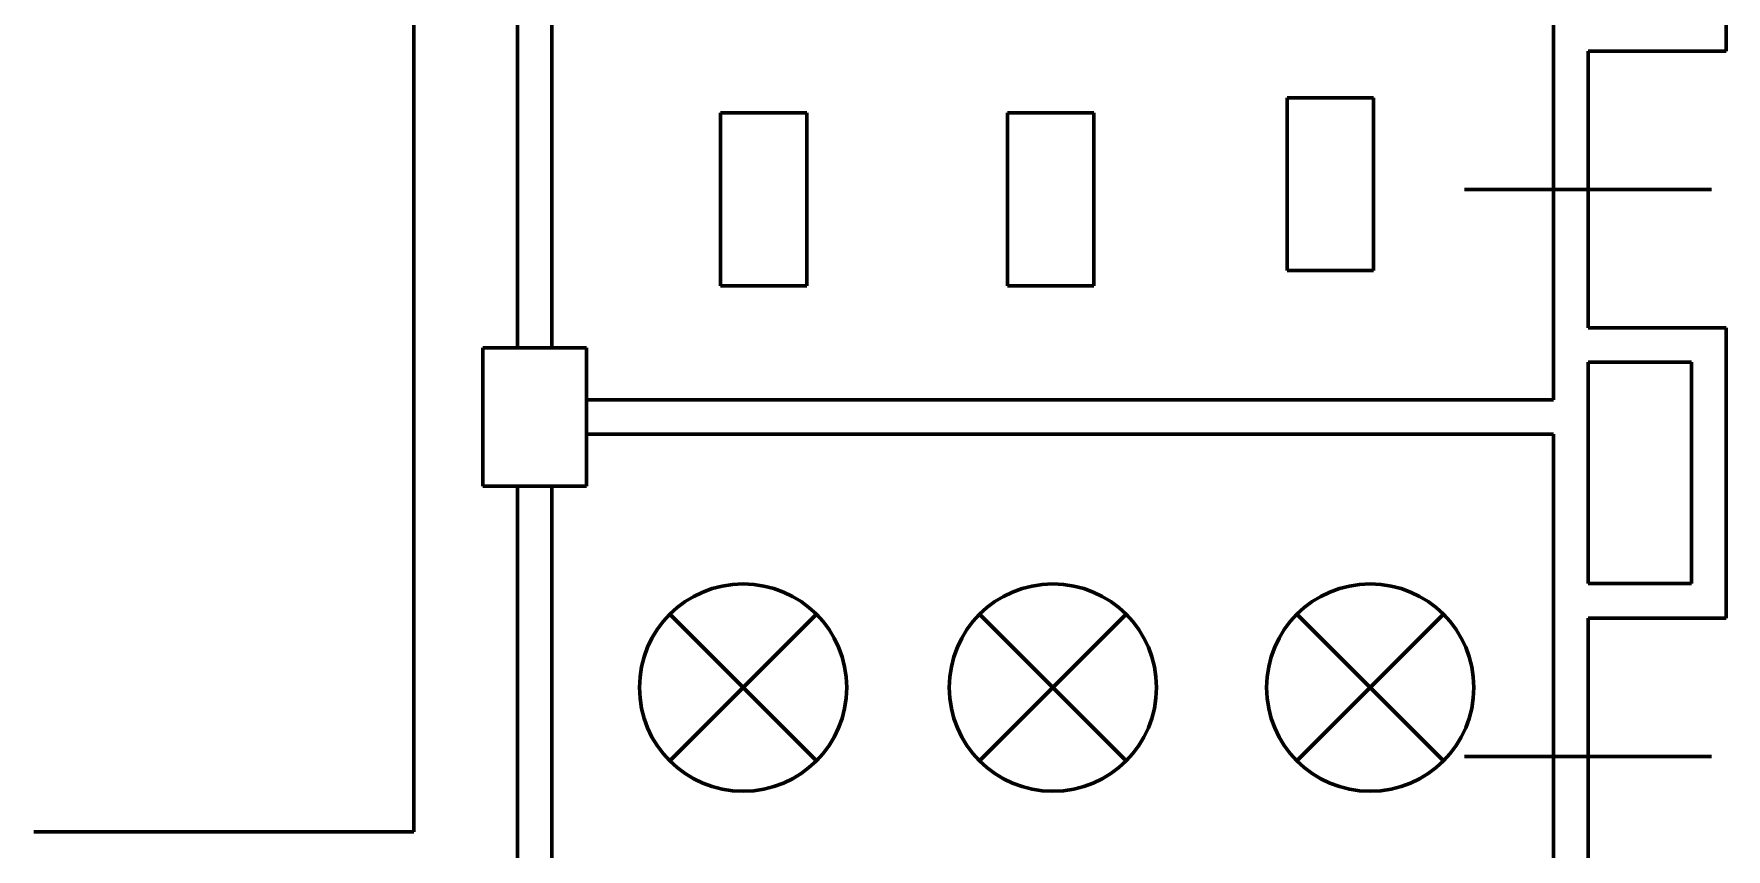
# Model space of a CAD drawing. Extents: x 0 to 297, y 0 to 292.
# Drawn here: x 191.35 to 215.85, y 115.86 to 127.65 of the extents above; entities that cross this region are included whole.
import ezdxf

# ---------------------------------------------------------------- set-up
doc = ezdxf.new("R2010")
doc.units = 0
doc.header["$MEASUREMENT"] = 0
doc.linetypes.add('K5LT_BASIC', pattern=[0])
doc.layers.add('Системный слой', color=7, linetype='Continuous')

# ---------------------------------------------------------------- blocks, each defined once
blk = doc.blocks.new('*U')
at = {"layer": 'Системный слой', "linetype": 'K5LT_BASIC', "lineweight": 60}
for p, q in [((210.744, 126.725), (209.494, 126.725)), ((209.494, 126.725), (209.494, 124.225)), ((210.744, 124.225), (210.744, 126.725)), ((202.54, 126.506), (201.29, 126.506)), ((201.29, 126.506), (201.29, 124.006)), ((202.54, 124.006), (202.54, 126.506)), ((206.697, 126.506), (205.447, 126.506)), ((205.447, 126.506), (205.447, 124.006)), ((206.697, 124.006), (206.697, 126.506)), ((209.494, 124.225), (210.744, 124.225)), ((201.29, 124.006), (202.54, 124.006)), ((205.447, 124.006), (206.697, 124.006)), ((199.35, 123.106), (197.85, 123.106)), ((197.85, 123.106), (197.85, 121.106)), ((199.35, 121.106), (199.35, 123.106)), ((197.85, 121.106), (199.35, 121.106))]:
    blk.add_line(p, q, dxfattribs=at)

msp = doc.modelspace()

# ---------------------------------------------------------------- linework, layer by layer
at = {"layer": 'Системный слой', "linetype": 'K5LT_BASIC', "lineweight": 60}
for p, q in [((196.85, 121.106), (196.85, 145.606)), ((215.85, 127.4), (215.85, 136.857)), ((213.35, 129.357), (213.35, 122.357)), ((198.35, 123.106), (198.35, 128.606)), ((198.85, 128.606), (198.85, 123.106)), ((213.85, 127.399), (215.85, 127.4)), ((213.85, 127.399), (213.85, 123.399)), ((212.064, 125.399), (215.636, 125.399)), ((213.85, 123.399), (215.85, 123.399)), ((215.85, 123.399), (215.85, 119.198)), ((197.85, 123.106), (199.35, 123.106)), ((197.85, 123.106), (197.85, 121.106)), ((197.85, 121.106), (197.85, 123.106)), ((197.85, 123.106), (199.35, 123.106)), ((199.35, 123.106), (198.35, 123.106)), ((199.35, 123.106), (199.35, 121.106)), ((199.35, 121.106), (199.35, 123.106)), ((199.35, 122.607), (199.35, 123.106)), ((199.35, 121.106), (199.35, 123.106)), ((215.35, 122.899), (213.85, 122.899)), ((213.85, 122.899), (213.85, 119.697)), ((215.35, 122.899), (215.35, 119.697)), ((199.35, 122.357), (213.35, 122.357)), ((199.35, 122.356), (199.35, 121.606)), ((199.35, 121.857), (213.35, 121.857)), ((213.35, 121.857), (213.35, 114.857)), ((196.85, 121.106), (196.85, 116.106)), ((199.35, 121.106), (197.85, 121.106)), ((197.85, 121.106), (199.35, 121.106)), ((198.35, 115.606), (198.35, 121.106)), ((198.85, 121.106), (198.85, 115.606)), ((215.35, 119.697), (213.85, 119.697)), ((202.679, 117.133), (200.558, 119.254)), ((202.679, 119.254), (200.558, 117.133)), ((207.164, 117.133), (205.042, 119.254)), ((207.164, 119.254), (205.042, 117.133)), ((211.757, 117.133), (209.636, 119.254)), ((211.757, 119.254), (209.636, 117.133)), ((213.85, 119.197), (215.85, 119.198)), ((213.85, 119.197), (213.85, 115.197)), ((212.064, 117.197), (215.636, 117.197)), ((191.35, 116.106), (196.85, 116.106))]:
    msp.add_line(p, q, dxfattribs=at)
for centre in [(201.618, 118.193), (206.103, 118.193), (210.697, 118.193)]:
    msp.add_circle(centre, 1.5, dxfattribs=at)

# ---------------------------------------------------------------- block references
at = {"layer": 'Системный слой'}
msp.add_blockref('*U', (0, 0), dxfattribs=at)
msp.add_blockref('*U', (0, 0), dxfattribs=at)
msp.add_blockref('*U', (0, 0), dxfattribs=at)
msp.add_blockref('*U', (0, 0), dxfattribs=at)
msp.add_blockref('*U', (0, 0), dxfattribs=at)
msp.add_blockref('*U', (0, 0), dxfattribs=at)
msp.add_blockref('*U', (0, 0), dxfattribs=at)
msp.add_blockref('*U', (0, 0), dxfattribs=at)
msp.add_blockref('*U', (0, 0), dxfattribs=at)
msp.add_blockref('*U', (0, 0), dxfattribs=at)
msp.add_blockref('*U', (0, 0), dxfattribs=at)
msp.add_blockref('*U', (0, 0), dxfattribs=at)
msp.add_blockref('*U', (0, 0), dxfattribs=at)
msp.add_blockref('*U', (0, 0), dxfattribs=at)
msp.add_blockref('*U', (0, 0), dxfattribs=at)
msp.add_blockref('*U', (0, 0), dxfattribs=at)
msp.add_blockref('*U', (0, 0), dxfattribs=at)
msp.add_blockref('*U', (0, 0), dxfattribs=at)
msp.add_blockref('*U', (0, 0), dxfattribs=at)
msp.add_blockref('*U', (0, 0), dxfattribs=at)
msp.add_blockref('*U', (0, 0), dxfattribs=at)
msp.add_blockref('*U', (0, 0), dxfattribs=at)
msp.add_blockref('*U', (0, 0), dxfattribs=at)
msp.add_blockref('*U', (0, 0), dxfattribs=at)
msp.add_blockref('*U', (0, 0), dxfattribs=at)
msp.add_blockref('*U', (0, 0), dxfattribs=at)
msp.add_blockref('*U', (0, 0), dxfattribs=at)
msp.add_blockref('*U', (0, 0), dxfattribs=at)
msp.add_blockref('*U', (0, 0), dxfattribs=at)
msp.add_blockref('*U', (0, 0), dxfattribs=at)
msp.add_blockref('*U', (0, 0), dxfattribs=at)
msp.add_blockref('*U', (0, 0), dxfattribs=at)
msp.add_blockref('*U', (0, 0), dxfattribs=at)
msp.add_blockref('*U', (0, 0), dxfattribs=at)
msp.add_blockref('*U', (0, 0), dxfattribs=at)
msp.add_blockref('*U', (0, 0), dxfattribs=at)
msp.add_blockref('*U', (0, 0), dxfattribs=at)
msp.add_blockref('*U', (0, 0), dxfattribs=at)
msp.add_blockref('*U', (0, 0), dxfattribs=at)
msp.add_blockref('*U', (0, 0), dxfattribs=at)
msp.add_blockref('*U', (0, 0), dxfattribs=at)
msp.add_blockref('*U', (0, 0), dxfattribs=at)
msp.add_blockref('*U', (0, 0), dxfattribs=at)
msp.add_blockref('*U', (0, 0), dxfattribs=at)
msp.add_blockref('*U', (0, 0), dxfattribs=at)
msp.add_blockref('*U', (0, 0), dxfattribs=at)
msp.add_blockref('*U', (0, 0), dxfattribs=at)
msp.add_blockref('*U', (0, 0), dxfattribs=at)
msp.add_blockref('*U', (0, 0), dxfattribs=at)
msp.add_blockref('*U', (0, 0), dxfattribs=at)
msp.add_blockref('*U', (0, 0), dxfattribs=at)
msp.add_blockref('*U', (0, 0), dxfattribs=at)
msp.add_blockref('*U', (0, 0), dxfattribs=at)
msp.add_blockref('*U', (0, 0), dxfattribs=at)
msp.add_blockref('*U', (0, 0), dxfattribs=at)
msp.add_blockref('*U', (0, 0), dxfattribs=at)
msp.add_blockref('*U', (0, 0), dxfattribs=at)
msp.add_blockref('*U', (0, 0), dxfattribs=at)
msp.add_blockref('*U', (0, 0), dxfattribs=at)
msp.add_blockref('*U', (0, 0), dxfattribs=at)
msp.add_blockref('*U', (0, 0), dxfattribs=at)
msp.add_blockref('*U', (0, 0), dxfattribs=at)
msp.add_blockref('*U', (0, 0), dxfattribs=at)
msp.add_blockref('*U', (0, 0), dxfattribs=at)
msp.add_blockref('*U', (0, 0), dxfattribs=at)
msp.add_blockref('*U', (0, 0), dxfattribs=at)
msp.add_blockref('*U', (0, 0), dxfattribs=at)
msp.add_blockref('*U', (0, 0), dxfattribs=at)
msp.add_blockref('*U', (0, 0), dxfattribs=at)
msp.add_blockref('*U', (0, 0), dxfattribs=at)
msp.add_blockref('*U', (0, 0), dxfattribs=at)
msp.add_blockref('*U', (0, 0), dxfattribs=at)
msp.add_blockref('*U', (0, 0), dxfattribs=at)
msp.add_blockref('*U', (0, 0), dxfattribs=at)
msp.add_blockref('*U', (0, 0), dxfattribs=at)
msp.add_blockref('*U', (0, 0), dxfattribs=at)
msp.add_blockref('*U', (0, 0), dxfattribs=at)
msp.add_blockref('*U', (0, 0), dxfattribs=at)
msp.add_blockref('*U', (0, 0), dxfattribs=at)
msp.add_blockref('*U', (0, 0), dxfattribs=at)
msp.add_blockref('*U', (0, 0), dxfattribs=at)
msp.add_blockref('*U', (0, 0), dxfattribs=at)
msp.add_blockref('*U', (0, 0), dxfattribs=at)
msp.add_blockref('*U', (0, 0), dxfattribs=at)
msp.add_blockref('*U', (0, 0), dxfattribs=at)
msp.add_blockref('*U', (0, 0), dxfattribs=at)
msp.add_blockref('*U', (0, 0), dxfattribs=at)
msp.add_blockref('*U', (0, 0), dxfattribs=at)
msp.add_blockref('*U', (0, 0), dxfattribs=at)
msp.add_blockref('*U', (0, 0), dxfattribs=at)
msp.add_blockref('*U', (0, 0), dxfattribs=at)
msp.add_blockref('*U', (0, 0), dxfattribs=at)
msp.add_blockref('*U', (0, 0), dxfattribs=at)
msp.add_blockref('*U', (0, 0), dxfattribs=at)
msp.add_blockref('*U', (0, 0), dxfattribs=at)
msp.add_blockref('*U', (0, 0), dxfattribs=at)
msp.add_blockref('*U', (0, 0), dxfattribs=at)
msp.add_blockref('*U', (0, 0), dxfattribs=at)
msp.add_blockref('*U', (0, 0), dxfattribs=at)
msp.add_blockref('*U', (0, 0), dxfattribs=at)
msp.add_blockref('*U', (0, 0), dxfattribs=at)
msp.add_blockref('*U', (0, 0), dxfattribs=at)
msp.add_blockref('*U', (0, 0), dxfattribs=at)
msp.add_blockref('*U', (0, 0), dxfattribs=at)
msp.add_blockref('*U', (0, 0), dxfattribs=at)
msp.add_blockref('*U', (0, 0), dxfattribs=at)
msp.add_blockref('*U', (0, 0), dxfattribs=at)
msp.add_blockref('*U', (0, 0), dxfattribs=at)
msp.add_blockref('*U', (0, 0), dxfattribs=at)
msp.add_blockref('*U', (0, 0), dxfattribs=at)
msp.add_blockref('*U', (0, 0), dxfattribs=at)
msp.add_blockref('*U', (0, 0), dxfattribs=at)
msp.add_blockref('*U', (0, 0), dxfattribs=at)
msp.add_blockref('*U', (0, 0), dxfattribs=at)
msp.add_blockref('*U', (0, 0), dxfattribs=at)
msp.add_blockref('*U', (0, 0), dxfattribs=at)
msp.add_blockref('*U', (0, 0), dxfattribs=at)
msp.add_blockref('*U', (0, 0), dxfattribs=at)
msp.add_blockref('*U', (0, 0), dxfattribs=at)
msp.add_blockref('*U', (0, 0), dxfattribs=at)
msp.add_blockref('*U', (0, 0), dxfattribs=at)
msp.add_blockref('*U', (0, 0), dxfattribs=at)
msp.add_blockref('*U', (0, 0), dxfattribs=at)
msp.add_blockref('*U', (0, 0), dxfattribs=at)
msp.add_blockref('*U', (0, 0), dxfattribs=at)
msp.add_blockref('*U', (0, 0), dxfattribs=at)
msp.add_blockref('*U', (0, 0), dxfattribs=at)
msp.add_blockref('*U', (0, 0), dxfattribs=at)
msp.add_blockref('*U', (0, 0), dxfattribs=at)
msp.add_blockref('*U', (0, 0), dxfattribs=at)
msp.add_blockref('*U', (0, 0), dxfattribs=at)
msp.add_blockref('*U', (0, 0), dxfattribs=at)
msp.add_blockref('*U', (0, 0), dxfattribs=at)
msp.add_blockref('*U', (0, 0), dxfattribs=at)
msp.add_blockref('*U', (0, 0), dxfattribs=at)
msp.add_blockref('*U', (0, 0), dxfattribs=at)
msp.add_blockref('*U', (0, 0), dxfattribs=at)
msp.add_blockref('*U', (0, 0), dxfattribs=at)
msp.add_blockref('*U', (0, 0), dxfattribs=at)
msp.add_blockref('*U', (0, 0), dxfattribs=at)
msp.add_blockref('*U', (0, 0), dxfattribs=at)
msp.add_blockref('*U', (0, 0), dxfattribs=at)
msp.add_blockref('*U', (0, 0), dxfattribs=at)
msp.add_blockref('*U', (0, 0), dxfattribs=at)
msp.add_blockref('*U', (0, 0), dxfattribs=at)
msp.add_blockref('*U', (0, 0), dxfattribs=at)
msp.add_blockref('*U', (0, 0), dxfattribs=at)
msp.add_blockref('*U', (0, 0), dxfattribs=at)
msp.add_blockref('*U', (0, 0), dxfattribs=at)
msp.add_blockref('*U', (0, 0), dxfattribs=at)
msp.add_blockref('*U', (0, 0), dxfattribs=at)
msp.add_blockref('*U', (0, 0), dxfattribs=at)
msp.add_blockref('*U', (0, 0), dxfattribs=at)
msp.add_blockref('*U', (0, 0), dxfattribs=at)
msp.add_blockref('*U', (0, 0), dxfattribs=at)
msp.add_blockref('*U', (0, 0), dxfattribs=at)
msp.add_blockref('*U', (0, 0), dxfattribs=at)
msp.add_blockref('*U', (0, 0), dxfattribs=at)
msp.add_blockref('*U', (0, 0), dxfattribs=at)
msp.add_blockref('*U', (0, 0), dxfattribs=at)
msp.add_blockref('*U', (0, 0), dxfattribs=at)
msp.add_blockref('*U', (0, 0), dxfattribs=at)
msp.add_blockref('*U', (0, 0), dxfattribs=at)
msp.add_blockref('*U', (0, 0), dxfattribs=at)
msp.add_blockref('*U', (0, 0), dxfattribs=at)
msp.add_blockref('*U', (0, 0), dxfattribs=at)
msp.add_blockref('*U', (0, 0), dxfattribs=at)
msp.add_blockref('*U', (0, 0), dxfattribs=at)
msp.add_blockref('*U', (0, 0), dxfattribs=at)
msp.add_blockref('*U', (0, 0), dxfattribs=at)
msp.add_blockref('*U', (0, 0), dxfattribs=at)
msp.add_blockref('*U', (0, 0), dxfattribs=at)
msp.add_blockref('*U', (0, 0), dxfattribs=at)
msp.add_blockref('*U', (0, 0), dxfattribs=at)
msp.add_blockref('*U', (0, 0), dxfattribs=at)
msp.add_blockref('*U', (0, 0), dxfattribs=at)
msp.add_blockref('*U', (0, 0), dxfattribs=at)
msp.add_blockref('*U', (0, 0), dxfattribs=at)
msp.add_blockref('*U', (0, 0), dxfattribs=at)
msp.add_blockref('*U', (0, 0), dxfattribs=at)
msp.add_blockref('*U', (0, 0), dxfattribs=at)
msp.add_blockref('*U', (0, 0), dxfattribs=at)
msp.add_blockref('*U', (0, 0), dxfattribs=at)
msp.add_blockref('*U', (0, 0), dxfattribs=at)
msp.add_blockref('*U', (0, 0), dxfattribs=at)
msp.add_blockref('*U', (0, 0), dxfattribs=at)
msp.add_blockref('*U', (0, 0), dxfattribs=at)
msp.add_blockref('*U', (0, 0), dxfattribs=at)
msp.add_blockref('*U', (0, 0), dxfattribs=at)
msp.add_blockref('*U', (0, 0), dxfattribs=at)
msp.add_blockref('*U', (0, 0), dxfattribs=at)
msp.add_blockref('*U', (0, 0), dxfattribs=at)
msp.add_blockref('*U', (0, 0), dxfattribs=at)
msp.add_blockref('*U', (0, 0), dxfattribs=at)
msp.add_blockref('*U', (0, 0), dxfattribs=at)
msp.add_blockref('*U', (0, 0), dxfattribs=at)
msp.add_blockref('*U', (0, 0), dxfattribs=at)
msp.add_blockref('*U', (0, 0), dxfattribs=at)
msp.add_blockref('*U', (0, 0), dxfattribs=at)
msp.add_blockref('*U', (0, 0), dxfattribs=at)
msp.add_blockref('*U', (0, 0), dxfattribs=at)
msp.add_blockref('*U', (0, 0), dxfattribs=at)
msp.add_blockref('*U', (0, 0), dxfattribs=at)
msp.add_blockref('*U', (0, 0), dxfattribs=at)
msp.add_blockref('*U', (0, 0), dxfattribs=at)
msp.add_blockref('*U', (0, 0), dxfattribs=at)
msp.add_blockref('*U', (0, 0), dxfattribs=at)
msp.add_blockref('*U', (0, 0), dxfattribs=at)
msp.add_blockref('*U', (0, 0), dxfattribs=at)
msp.add_blockref('*U', (0, 0), dxfattribs=at)
msp.add_blockref('*U', (0, 0), dxfattribs=at)
msp.add_blockref('*U', (0, 0), dxfattribs=at)
msp.add_blockref('*U', (0, 0), dxfattribs=at)
msp.add_blockref('*U', (0, 0), dxfattribs=at)
msp.add_blockref('*U', (0, 0), dxfattribs=at)
msp.add_blockref('*U', (0, 0), dxfattribs=at)
msp.add_blockref('*U', (0, 0), dxfattribs=at)
msp.add_blockref('*U', (0, 0), dxfattribs=at)
msp.add_blockref('*U', (0, 0), dxfattribs=at)
msp.add_blockref('*U', (0, 0), dxfattribs=at)
msp.add_blockref('*U', (0, 0), dxfattribs=at)
msp.add_blockref('*U', (0, 0), dxfattribs=at)
msp.add_blockref('*U', (0, 0), dxfattribs=at)
msp.add_blockref('*U', (0, 0), dxfattribs=at)
msp.add_blockref('*U', (0, 0), dxfattribs=at)
msp.add_blockref('*U', (0, 0), dxfattribs=at)
msp.add_blockref('*U', (0, 0), dxfattribs=at)
msp.add_blockref('*U', (0, 0), dxfattribs=at)
msp.add_blockref('*U', (0, 0), dxfattribs=at)
msp.add_blockref('*U', (0, 0), dxfattribs=at)
msp.add_blockref('*U', (0, 0), dxfattribs=at)
msp.add_blockref('*U', (0, 0), dxfattribs=at)
msp.add_blockref('*U', (0, 0), dxfattribs=at)
msp.add_blockref('*U', (0, 0), dxfattribs=at)
msp.add_blockref('*U', (0, 0), dxfattribs=at)
msp.add_blockref('*U', (0, 0), dxfattribs=at)
msp.add_blockref('*U', (0, 0), dxfattribs=at)
msp.add_blockref('*U', (0, 0), dxfattribs=at)
msp.add_blockref('*U', (0, 0), dxfattribs=at)
msp.add_blockref('*U', (0, 0), dxfattribs=at)
msp.add_blockref('*U', (0, 0), dxfattribs=at)
msp.add_blockref('*U', (0, 0), dxfattribs=at)
msp.add_blockref('*U', (0, 0), dxfattribs=at)
msp.add_blockref('*U', (0, 0), dxfattribs=at)
msp.add_blockref('*U', (0, 0), dxfattribs=at)
msp.add_blockref('*U', (0, 0), dxfattribs=at)
msp.add_blockref('*U', (0, 0), dxfattribs=at)
msp.add_blockref('*U', (0, 0), dxfattribs=at)
msp.add_blockref('*U', (0, 0), dxfattribs=at)
msp.add_blockref('*U', (0, 0), dxfattribs=at)
msp.add_blockref('*U', (0, 0), dxfattribs=at)
msp.add_blockref('*U', (0, 0), dxfattribs=at)
msp.add_blockref('*U', (0, 0), dxfattribs=at)
msp.add_blockref('*U', (0, 0), dxfattribs=at)
msp.add_blockref('*U', (0, 0), dxfattribs=at)
msp.add_blockref('*U', (0, 0), dxfattribs=at)
msp.add_blockref('*U', (0, 0), dxfattribs=at)
msp.add_blockref('*U', (0, 0), dxfattribs=at)
msp.add_blockref('*U', (0, 0), dxfattribs=at)
msp.add_blockref('*U', (0, 0), dxfattribs=at)
msp.add_blockref('*U', (0, 0), dxfattribs=at)
msp.add_blockref('*U', (0, 0), dxfattribs=at)
msp.add_blockref('*U', (0, 0), dxfattribs=at)
msp.add_blockref('*U', (0, 0), dxfattribs=at)
msp.add_blockref('*U', (0, 0), dxfattribs=at)
msp.add_blockref('*U', (0, 0), dxfattribs=at)
msp.add_blockref('*U', (0, 0), dxfattribs=at)
msp.add_blockref('*U', (0, 0), dxfattribs=at)
msp.add_blockref('*U', (0, 0), dxfattribs=at)
msp.add_blockref('*U', (0, 0), dxfattribs=at)
msp.add_blockref('*U', (0, 0), dxfattribs=at)
msp.add_blockref('*U', (0, 0), dxfattribs=at)
msp.add_blockref('*U', (0, 0), dxfattribs=at)
msp.add_blockref('*U', (0, 0), dxfattribs=at)
msp.add_blockref('*U', (0, 0), dxfattribs=at)
msp.add_blockref('*U', (0, 0), dxfattribs=at)
msp.add_blockref('*U', (0, 0), dxfattribs=at)
msp.add_blockref('*U', (0, 0), dxfattribs=at)
msp.add_blockref('*U', (0, 0), dxfattribs=at)
msp.add_blockref('*U', (0, 0), dxfattribs=at)
msp.add_blockref('*U', (0, 0), dxfattribs=at)
msp.add_blockref('*U', (0, 0), dxfattribs=at)
msp.add_blockref('*U', (0, 0), dxfattribs=at)
msp.add_blockref('*U', (0, 0), dxfattribs=at)
msp.add_blockref('*U', (0, 0), dxfattribs=at)
msp.add_blockref('*U', (0, 0), dxfattribs=at)
msp.add_blockref('*U', (0, 0), dxfattribs=at)
msp.add_blockref('*U', (0, 0), dxfattribs=at)
msp.add_blockref('*U', (0, 0), dxfattribs=at)
msp.add_blockref('*U', (0, 0), dxfattribs=at)
msp.add_blockref('*U', (0, 0), dxfattribs=at)
msp.add_blockref('*U', (0, 0), dxfattribs=at)
msp.add_blockref('*U', (0, 0), dxfattribs=at)
msp.add_blockref('*U', (0, 0), dxfattribs=at)
msp.add_blockref('*U', (0, 0), dxfattribs=at)
msp.add_blockref('*U', (0, 0), dxfattribs=at)
msp.add_blockref('*U', (0, 0), dxfattribs=at)
msp.add_blockref('*U', (0, 0), dxfattribs=at)
msp.add_blockref('*U', (0, 0), dxfattribs=at)
msp.add_blockref('*U', (0, 0), dxfattribs=at)
msp.add_blockref('*U', (0, 0), dxfattribs=at)
msp.add_blockref('*U', (0, 0), dxfattribs=at)
msp.add_blockref('*U', (0, 0), dxfattribs=at)
msp.add_blockref('*U', (0, 0), dxfattribs=at)
msp.add_blockref('*U', (0, 0), dxfattribs=at)

doc.saveas('drawing.dxf')
